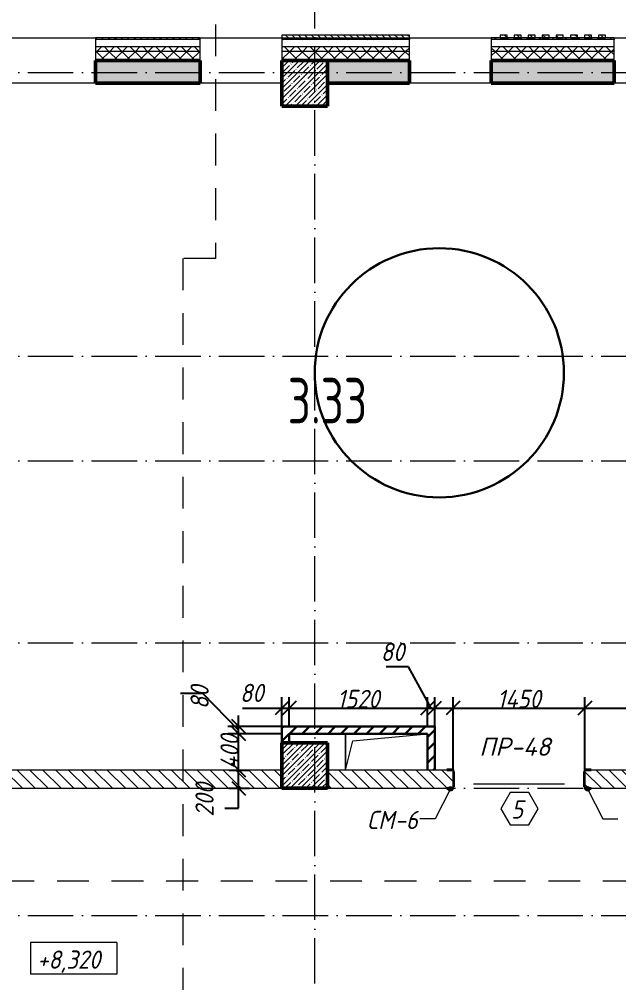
# Model space of a CAD drawing. Header units: millimetres. Extents: x -269418 to 201924, y -5890 to 98643.
# Drawn here: x 112713 to 119301, y 11262 to 21854 of the extents above; entities that cross this region are included whole.
import ezdxf

# ---------------------------------------------------------------- set-up
doc = ezdxf.new("R2010")
doc.units = ezdxf.units.MM
doc.linetypes.add('01 Штриховая _4 мм_', pattern=[600, 350, -250])
doc.linetypes.add('50_200_ШТРИХ_1Т_ш5_п1_п1_', pattern=[700, 500, -100, 0, -100])
for name, color, linetype, lineweight in [('1) ПГП Зеленый', 2, 'Continuous', 30), ('A-ANNO-DIMS', 7, 'Continuous', 9), ('A-AREA-IDEN', 7, 'Continuous', 9), ('A-DETL', 7, 'Continuous', 9), ('A-DOOR-IDEN', 7, 'Continuous', 9), ('A-FLOR', 7, 'Continuous', 9), ('A-GENM', 7, 'Continuous', 9), ('A-GENM-1', 7, 'Continuous', 25), ('A-GENM-IDEN', 7, 'Continuous', 9), ('A-WALL', 7, 'Continuous', 5), ('A-WALL-1', 7, 'Continuous', 9), ('A-WALL-3', 7, 'Continuous', 50), ('A-WALL-FNSH-1', 7, 'Continuous', 9), ('A-WALL-PATT-2', 7, 'Continuous', 5), ('G-ANNO-DIMS', 7, 'Continuous', 9), ('G-ANNO-SYMB-1', 7, '01 Штриховая _4 мм_', 9), ('I-WALL', 7, 'Continuous', 5), ('S-COLS', 7, 'Continuous', 9), ('S-COLS-1', 7, 'Continuous', 5), ('S-COLS-2', 7, 'Continuous', 50), ('Оси-1', 7, '50_200_ШТРИХ_1Т_ш5_п1_п1_', 9)]:
    doc.layers.add(name, color=color, linetype=linetype, lineweight=lineweight)
doc.layers.add('A-WALL-FNSH-2', color=7, linetype='Continuous', lineweight=13, true_color=0xce0000)
doc.layers.add('A-WALL-PATT-1', color=7, linetype='Continuous', lineweight=5, true_color=0xce0000)
doc.styles.add('ISOCPEUR_I_2', font='isocpeui.ttf', dxfattribs={"width": 0.9, "height": 200})
doc.styles.add('ISOCPEUR_I_4', font='isocpeui.ttf', dxfattribs={"height": 200})
doc.styles.add('СПДС', font='ГОСТ тип А.ttf', dxfattribs={"width": 0.9})
doc.dimstyles.new('ISO-2_0_0_9К_СРЕДНИЙ_1', dxfattribs={"dimscale": 304.8, "dimtxt": 199.196235, "dimasz": 0.492126, "dimexe": 0.393701, "dimexo": 0, "dimgap": 0, "dimtad": 1, "dimdec": 0, "dimzin": 0, "dimdsep": 46, "dimtxsty": 'ISOCPEUR_I_2', "dimblk1": 'OBLIQUE', "dimblk2": 'OBLIQUE', "dimsah": 1, "dimcen": 0.09, "dimdle": 0.393701, "dimazin": 0, "dimtfac": 1, "dimtdec": 4, "dimtix": 1, "dimtmove": 1, "dimatfit": 3, "dimfxl": 1, "dimtvp": 1, "dimtolj": 1, "dimtzin": 0, "dimarcsym": 2})
doc.dimstyles.new('ISO-2_0_0_9К_СРЕДНИЙ_2', dxfattribs={"dimscale": 304.8, "dimtxt": 199.196235, "dimasz": 0.492126, "dimexe": 0.393701, "dimexo": 0, "dimgap": 0, "dimtad": 1, "dimdec": 0, "dimzin": 0, "dimdsep": 46, "dimtxsty": 'ISOCPEUR_I_2', "dimblk1": 'OBLIQUE', "dimblk2": 'OBLIQUE', "dimsah": 1, "dimcen": 0.09, "dimdle": 0.393701, "dimazin": 0, "dimtfac": 1, "dimtdec": 4, "dimtix": 1, "dimtmove": 0, "dimatfit": 3, "dimfxl": 1, "dimtvp": 1, "dimtolj": 1, "dimtzin": 0, "dimarcsym": 2})
pattern_1 = [(135, (0, 0), (-35.35534, -35.35534), [])]
pattern_2 = [(45, (0, 0), (-70.71068, 70.71068), []), (135, (0, 0), (-70.71068, -70.71068), [])]
pattern_3 = [(45, (0, 0), (-70.71068, 70.71068), [])]
pattern_4 = [(135, (0, 0), (-70.71068, -70.71068), [])]

# ---------------------------------------------------------------- blocks, each defined once
blk = doc.blocks.new('AR_Отверстие прямоугольное _в плите_ - AR_Отверстие прямоугольное _в плите_-24527873-АР1_1_Кладочный план 3 этажа')
at = {"layer": 'A-GENM'}
for p, q in [((-450, 200), (-450, -200)), ((-450, -200), (-370, 120)), ((-370, 120), (450, 200)), ((450, -200), (450, 200))]:
    blk.add_line(p, q, dxfattribs=at)
blk = doc.blocks.new('Колонна_Несущая_Прямоугольное сечение - Вн_ЖБ_500х500-29565350-АР1_1_Кладочный план 3 этажа')
at = {"layer": 'S-COLS-1'}
h = blk.add_hatch(dxfattribs=at)
h.set_pattern_fill('FP_89', color=256, style=0, pattern_type=2)
h.set_pattern_definition([(45, (-115850, -13650), (-57.024626, 57.024626), []), (45, (-115792.975, -13650), (-57.024626, 57.024626), [100.806, -20.161, 3.353, -16.808])])
h.paths.add_polyline_path([(-250, -250), (250, -250), (250, 250), (-250, 250)], flags=0)
at = {"layer": 'S-COLS-2'}
for p, q in [((250, 250), (-250, 250)), ((-250, 250), (-250, -250)), ((250, -250), (250, 250)), ((-250, -250), (250, -250))]:
    blk.add_line(p, q, dxfattribs=at)
blk = doc.blocks.new('Колонна_Несущая_Прямоугольное сечение - Вн_ЖБ_500х500-29565351-АР1_1_Кладочный план 3 этажа')
at = {"layer": 'S-COLS-1'}
h = blk.add_hatch(dxfattribs=at)
h.set_pattern_fill('FP_90', color=256, style=0, pattern_type=2)
h.set_pattern_definition([(45, (-115850.45, -21150), (-57.024626, 57.024626), []), (45, (-115793.42, -21150), (-57.024626, 57.024626), [100.806, -20.161, 3.353, -16.808])])
h.paths.add_polyline_path([(-250, -250), (250, -250), (250, 250), (-250, 250), (-250, -198)], flags=0)
at = {"layer": 'S-COLS-2'}
for p, q in [((250, 250), (-250, 250)), ((-250, 250), (-250, -250)), ((250, -250), (250, 250)), ((-250, -250), (250, -250))]:
    blk.add_line(p, q, dxfattribs=at)
blk = doc.blocks.new('Фахверк_СКБ_Уголок_Тип 2 - СМ-6_200х2180 h-30007491-АР1_1_Кладочный план 3 этажа')
at = {"layer": 'A-GENM-1'}
for p, q in [((125, 156), (125, 81)), ((200, 156), (125, 156)), ((131, 81), (131, 150)), ((131, 150), (200, 150)), ((200, 150), (200, 156)), ((125, 81), (131, 81)), ((131, 19), (125, 19)), ((125, 19), (125, -56)), ((131, -50), (131, 19)), ((125, -56), (200, -56)), ((200, -50), (131, -50)), ((200, -56), (200, -50))]:
    blk.add_line(p, q, dxfattribs=at)
blk = doc.blocks.new('Стойка_Влож_Полоса боковая - Полоса-27101091-АР1_1_Кладочный план 3 этажа')
at = {"layer": 'A-GENM'}
for p, q in [((-5, 85), (0, 85)), ((-5, -85), (-5, 85)), ((0, 31), (0, -31)), ((0, -85), (-5, -85))]:
    blk.add_line(p, q, dxfattribs=at)
blk = doc.blocks.new('Высотные отметки - 9_5х3_5_h_-17668430-АР1_1_Кладочный план 3 этажа')
at = {"layer": 'G-ANNO-DIMS'}
for p, q in [((-4.75, 3.5), (-4.75, 0)), ((4.75, 3.5), (-4.75, 3.5)), ((4.75, 3.5), (4.75, 0)), ((4.75, 0), (-4.75, 0))]:
    blk.add_line(p, q, dxfattribs=at)
blk = doc.blocks.new('_Oblique')
at = {"color": 0, "linetype": 'ByBlock', "lineweight": -2}
blk.add_line((-0.5, -0.5), (0.5, 0.5), dxfattribs=at)
blk = doc.blocks.new('DIMBLOCK121-АР1_1_Кладочный план 3 этажа')
at = {"layer": 'A-ANNO-DIMS', "color": 0, "lineweight": -2, "transparency": 16777216}
for p, q in [((115600, 14083), (115600, 14402)), ((115680, 14083), (115680, 14402)), ((115168, 14282), (115600, 14282)), ((115480, 14282), (115800, 14282))]:
    blk.add_line(p, q, dxfattribs=at)
at = {"layer": 'Defpoints', "color": 0, "transparency": 16777216}
for p in [(115680, 14282), (115600, 14083), (115680, 14083)]:
    blk.add_point(p, dxfattribs=at)
at = {"layer": 'A-ANNO-DIMS', "color": 0, "lineweight": -2, "transparency": 16777216, "xscale": 150, "yscale": 150, "zscale": 150, "rotation": 180}
blk.add_blockref('_Oblique', (115600, 14282), dxfattribs=at)
at = {"layer": 'A-ANNO-DIMS', "color": 0, "lineweight": -2, "transparency": 16777216, "xscale": 150, "yscale": 150, "zscale": 150}
blk.add_blockref('_Oblique', (115680, 14282), dxfattribs=at)
at = {"layer": 'A-ANNO-DIMS', "color": 0, "transparency": 16777216, "insert": (115139, 14548), "char_height": 200, "width": 303.39, "attachment_point": 1, "line_spacing_factor": 1.149209, "style": 'ISOCPEUR_I_2'}
blk.add_mtext('\\A1;80', dxfattribs=at)
blk = doc.blocks.new('DIMBLOCK122-АР1_1_Кладочный план 3 этажа')
at = {"layer": 'A-ANNO-DIMS', "color": 0, "lineweight": -2, "transparency": 16777216}
for p, q in [((115680, 14083), (115680, 14402)), ((117200, 14083), (117200, 14402)), ((115560, 14282), (117320, 14282))]:
    blk.add_line(p, q, dxfattribs=at)
at = {"layer": 'Defpoints', "color": 0, "transparency": 16777216}
for p in [(117200, 14282), (115680, 14083), (117200, 14083)]:
    blk.add_point(p, dxfattribs=at)
at = {"layer": 'A-ANNO-DIMS', "color": 0, "lineweight": -2, "transparency": 16777216, "xscale": 150, "yscale": 150, "zscale": 150, "rotation": 180}
blk.add_blockref('_Oblique', (115680, 14282), dxfattribs=at)
at = {"layer": 'A-ANNO-DIMS', "color": 0, "lineweight": -2, "transparency": 16777216, "xscale": 150, "yscale": 150, "zscale": 150}
blk.add_blockref('_Oblique', (117200, 14282), dxfattribs=at)
at = {"layer": 'A-ANNO-DIMS', "color": 0, "transparency": 16777216, "insert": (116440, 14382), "char_height": 200, "width": 560.81, "attachment_point": 5, "style": 'ISOCPEUR_I_2'}
blk.add_mtext('\\A1;1520', dxfattribs=at)
blk = doc.blocks.new('DIMBLOCK123-АР1_1_Кладочный план 3 этажа')
at = {"layer": 'A-ANNO-DIMS', "color": 0, "lineweight": -2, "transparency": 16777216}
for p, q in [((116990, 14733), (116746, 14733)), ((117240, 14282), (116990, 14733)), ((117200, 14083), (117200, 14402)), ((117280, 14080), (117280, 14402)), ((117080, 14282), (117400, 14282))]:
    blk.add_line(p, q, dxfattribs=at)
at = {"layer": 'Defpoints', "color": 0, "transparency": 16777216}
for p in [(117280, 14282), (117200, 14083), (117280, 14080)]:
    blk.add_point(p, dxfattribs=at)
at = {"layer": 'A-ANNO-DIMS', "color": 0, "lineweight": -2, "transparency": 16777216, "xscale": 150, "yscale": 150, "zscale": 150, "rotation": 180}
blk.add_blockref('_Oblique', (117200, 14282), dxfattribs=at)
at = {"layer": 'A-ANNO-DIMS', "color": 0, "lineweight": -2, "transparency": 16777216, "xscale": 150, "yscale": 150, "zscale": 150}
blk.add_blockref('_Oblique', (117280, 14282), dxfattribs=at)
at = {"layer": 'A-ANNO-DIMS', "color": 0, "transparency": 16777216, "insert": (116686, 14999), "char_height": 200, "width": 303.39, "attachment_point": 1, "line_spacing_factor": 1.149209, "style": 'ISOCPEUR_I_2'}
blk.add_mtext('\\A1;80', dxfattribs=at)
blk = doc.blocks.new('AAR_СКБ_Марка_Двери_Перемычка и проем - Марка перемычки и проема-25306769-АР1_1_Кладочный план 3 этажа')
at = {"layer": 'A-DOOR-IDEN'}
for p, q in [((-5, 0), (5, 0)), ((-0.97, -0.98), (-1.99, -2.75)), ((1.07, -0.98), (-0.97, -0.98)), ((2.09, -2.75), (1.07, -0.98)), ((-1.99, -2.75), (-0.97, -4.51)), ((1.07, -4.51), (2.09, -2.75)), ((-0.97, -4.51), (1.07, -4.51))]:
    blk.add_line(p, q, dxfattribs=at)
blk = doc.blocks.new('DIMBLOCK146-АР1_1_Кладочный план 3 этажа')
at = {"layer": 'A-ANNO-DIMS', "color": 0, "lineweight": -2, "transparency": 16777216}
for p, q in [((115124, 13280), (115124, 13720)), ((115018, 13600), (115244, 13600)), ((115018, 13400), (115244, 13400)), ((115124, 13182), (115124, 13400)), ((114974, 13182), (115124, 13182))]:
    blk.add_line(p, q, dxfattribs=at)
at = {"layer": 'Defpoints', "color": 0, "transparency": 16777216}
for p in [(115018, 13600), (115124, 13600), (115018, 13400)]:
    blk.add_point(p, dxfattribs=at)
at = {"layer": 'A-ANNO-DIMS', "color": 0, "lineweight": -2, "transparency": 16777216, "xscale": 150, "yscale": 150, "zscale": 150}
for p, rotation in [((115124, 13600), 90), ((115124, 13400), 270)]:
    blk.add_blockref('_Oblique', p, dxfattribs=dict(at, rotation=rotation))
at = {"layer": 'A-ANNO-DIMS', "color": 0, "transparency": 16777216, "insert": (114649, 13088), "char_height": 200, "width": 455.09, "attachment_point": 1, "rotation": 90, "line_spacing_factor": 1.149209, "style": 'ISOCPEUR_I_2'}
blk.add_mtext('\\A1;200', dxfattribs=at)
blk = doc.blocks.new('DIMBLOCK147-АР1_1_Кладочный план 3 этажа')
at = {"layer": 'A-ANNO-DIMS', "color": 0, "lineweight": -2, "transparency": 16777216}
for p, q in [((115124, 13480), (115124, 14120)), ((115597, 14000), (115004, 14000)), ((115018, 13600), (115244, 13600))]:
    blk.add_line(p, q, dxfattribs=at)
at = {"layer": 'Defpoints', "color": 0, "transparency": 16777216}
for p in [(115124, 14000), (115597, 14000), (115018, 13600)]:
    blk.add_point(p, dxfattribs=at)
at = {"layer": 'A-ANNO-DIMS', "color": 0, "lineweight": -2, "transparency": 16777216, "xscale": 150, "yscale": 150, "zscale": 150}
for p, rotation in [((115124, 14000), 90), ((115124, 13600), 270)]:
    blk.add_blockref('_Oblique', p, dxfattribs=dict(at, rotation=rotation))
at = {"layer": 'A-ANNO-DIMS', "color": 0, "transparency": 16777216, "insert": (115024, 13800), "char_height": 200, "width": 473.47, "attachment_point": 5, "rotation": 90, "style": 'ISOCPEUR_I_2'}
blk.add_mtext('\\A1;400', dxfattribs=at)
blk = doc.blocks.new('DIMBLOCK148-АР1_1_Кладочный план 3 этажа')
at = {"layer": 'A-ANNO-DIMS', "color": 0, "lineweight": -2, "transparency": 16777216}
for p, q in [((114729, 14440), (114485, 14440)), ((115124, 14040), (114729, 14440)), ((115124, 13880), (115124, 14200)), ((115600, 14080), (115004, 14080)), ((115597, 14000), (115004, 14000))]:
    blk.add_line(p, q, dxfattribs=at)
at = {"layer": 'Defpoints', "color": 0, "transparency": 16777216}
for p in [(115124, 14080), (115597, 14000), (115600, 14080)]:
    blk.add_point(p, dxfattribs=at)
at = {"layer": 'A-ANNO-DIMS', "color": 0, "lineweight": -2, "transparency": 16777216, "xscale": 150, "yscale": 150, "zscale": 150}
for p, rotation in [((115124, 14080), 90), ((115124, 14000), 270)]:
    blk.add_blockref('_Oblique', p, dxfattribs=dict(at, rotation=rotation))
at = {"layer": 'A-ANNO-DIMS', "color": 0, "transparency": 16777216, "insert": (114595, 14270), "char_height": 200, "width": 303.39, "attachment_point": 1, "rotation": 90, "line_spacing_factor": 1.149209, "style": 'ISOCPEUR_I_2'}
blk.add_mtext('\\A1;80', dxfattribs=at)
blk = doc.blocks.new('DIMBLOCK461-АР1_1_Кладочный план 3 этажа')
at = {"layer": 'A-ANNO-DIMS', "color": 0, "lineweight": -2, "transparency": 16777216}
for p, q in [((117480, 13608), (117480, 14402)), ((118930, 13608), (118930, 14402)), ((117360, 14282), (119050, 14282))]:
    blk.add_line(p, q, dxfattribs=at)
at = {"layer": 'Defpoints', "color": 0, "transparency": 16777216}
for p in [(118930, 14282), (117480, 13608), (118930, 13608)]:
    blk.add_point(p, dxfattribs=at)
at = {"layer": 'A-ANNO-DIMS', "color": 0, "lineweight": -2, "transparency": 16777216, "xscale": 150, "yscale": 150, "zscale": 150, "rotation": 180}
blk.add_blockref('_Oblique', (117480, 14282), dxfattribs=at)
at = {"layer": 'A-ANNO-DIMS', "color": 0, "lineweight": -2, "transparency": 16777216, "xscale": 150, "yscale": 150, "zscale": 150}
blk.add_blockref('_Oblique', (118930, 14282), dxfattribs=at)
at = {"layer": 'A-ANNO-DIMS', "color": 0, "transparency": 16777216, "insert": (118205, 14382), "char_height": 200, "width": 579.2, "attachment_point": 5, "style": 'ISOCPEUR_I_2'}
blk.add_mtext('\\A1;1450', dxfattribs=at)
blk = doc.blocks.new('DIMBLOCK462-АР1_1_Кладочный план 3 этажа')
at = {"layer": 'A-ANNO-DIMS', "color": 0, "lineweight": -2, "transparency": 16777216}
for p, q in [((118930, 13608), (118930, 14402)), ((120930, 13900), (120930, 14402)), ((118810, 14282), (121050, 14282))]:
    blk.add_line(p, q, dxfattribs=at)
at = {"layer": 'Defpoints', "color": 0, "transparency": 16777216}
for p in [(120930, 14282), (120930, 13900), (118930, 13608)]:
    blk.add_point(p, dxfattribs=at)
at = {"layer": 'A-ANNO-DIMS', "color": 0, "lineweight": -2, "transparency": 16777216, "xscale": 150, "yscale": 150, "zscale": 150, "rotation": 180}
blk.add_blockref('_Oblique', (118930, 14282), dxfattribs=at)
at = {"layer": 'A-ANNO-DIMS', "color": 0, "lineweight": -2, "transparency": 16777216, "xscale": 150, "yscale": 150, "zscale": 150}
blk.add_blockref('_Oblique', (120930, 14282), dxfattribs=at)
at = {"layer": 'A-ANNO-DIMS', "color": 0, "transparency": 16777216, "insert": (119930, 14382), "char_height": 200, "width": 606.78, "attachment_point": 5, "style": 'ISOCPEUR_I_2'}
blk.add_mtext('\\A1;2000', dxfattribs=at)

msp = doc.modelspace()

# ---------------------------------------------------------------- hatches: boundary and pattern name
at = {"layer": '1) ПГП Зеленый'}
h = msp.add_hatch(dxfattribs=at)
h.set_pattern_fill('FP_5', color=256, style=0, pattern_type=2)
h.set_pattern_definition(pattern_3)
h.paths.add_polyline_path([(115680, 13900), (115680, 14080), (115600, 14080), (115600, 13900)], flags=0)
h = msp.add_hatch(dxfattribs=at)
h.set_pattern_fill('FP_5', color=256, style=0, pattern_type=2)
h.set_pattern_definition(pattern_3)
h.paths.add_polyline_path([(117280.4, 14000), (117280.4, 14080), (115680, 14080), (115680, 14000), (117200.4, 14000)], flags=0)
h = msp.add_hatch(dxfattribs=at)
h.set_pattern_fill('FP_5', color=256, style=0, pattern_type=2)
h.set_pattern_definition(pattern_3)
h.paths.add_polyline_path([(117280.4, 13600), (117280.4, 14000), (117200.4, 14000), (117200.4, 13600)], flags=0)
at = {"layer": 'A-GENM-IDEN'}
h = msp.add_hatch(color=256, dxfattribs=at)
edge = h.paths.add_edge_path(flags=0)
edge.add_arc((117451.4, 13394), 25, 0, 360)
h = msp.add_hatch(color=256, dxfattribs=at)
edge = h.paths.add_edge_path(flags=0)
edge.add_arc((118959.4, 13394), 25, 0, 360)
at = {"layer": 'A-WALL-PATT-1'}
h = msp.add_hatch(dxfattribs=at)
h.set_pattern_fill('FP_1', color=256, style=0, pattern_type=2)
h.set_pattern_definition(pattern_4)
h.paths.add_polyline_path([(111050, 13400), (115600, 13400), (115600, 13600), (111050, 13600)], flags=0)
h = msp.add_hatch(dxfattribs=at)
h.set_pattern_fill('FP_1', color=256, style=0, pattern_type=2)
h.set_pattern_definition(pattern_4)
h.paths.add_polyline_path([(120785.2, 13400), (120930, 13400), (120930, 13600), (118930.4, 13600), (118930.4, 13400), (120460, 13400)], flags=0)
h.paths.add_polyline_path([(116100, 13400), (117480.4, 13400), (117480.4, 13600), (116100, 13600)], flags=0)
at = {"layer": 'A-WALL-PATT-2'}
h = msp.add_hatch(dxfattribs=at)
h.set_pattern_fill('FP_3', color=256, style=0, pattern_type=2)
h.set_pattern_definition(pattern_1)
h.paths.add_polyline_path([(120785.2, 21630), (125330, 21630), (125330, 21650), (120150.2, 21650), (120150.2, 21630)], flags=0)
h.paths.add_polyline_path([(113550, 21630), (114700.4, 21630), (114700.4, 21650), (113550, 21650)], flags=0)
h.paths.add_polyline_path([(106849.8, 21630), (106850.4, 21630), (106849.8, 21650)], flags=0)
h.paths.add_polyline_path([(104650.2, 21630), (104650.2, 21650), (103450, 21650), (103450, 21630), (104539, 21630)], flags=0)
h.paths.add_polyline_path([(109050.4, 21630), (109050.4, 21650), (107750.4, 21650), (107750.4, 21630)], flags=0)
h.paths.add_polyline_path([(101150, 21630), (101150, 21650), (96590, 21650), (96590, 21630)], flags=0)
h = msp.add_hatch(dxfattribs=at)
h.set_pattern_fill('FP_3', color=256, style=0, pattern_type=2)
h.set_pattern_definition(pattern_1)
h.paths.add_polyline_path([(117000.2, 21630), (117000.2, 21650), (115600.4, 21650), (115600.4, 21630), (116723.7, 21630)], flags=0)
h.paths.add_polyline_path([(106849.8, 21630), (106849.8, 21650), (105550.2, 21650), (105550.2, 21630), (105892.9, 21630)], flags=0)
h = msp.add_hatch(dxfattribs=at)
h.set_pattern_fill('FP_3', color=256, style=0, pattern_type=2)
h.set_pattern_definition(pattern_1)
h.paths.add_polyline_path([(109950.4, 21630), (111249.8, 21630), (111249.8, 21650), (109950.4, 21650)], flags=0)
h.paths.add_polyline_path([(119250, 21630), (119250, 21650), (117900.4, 21650), (117900.4, 21630), (118077.5, 21630)], flags=0)
h = msp.add_hatch(dxfattribs=at)
h.set_pattern_fill('FP_3', color=256, style=0, pattern_type=2)
h.set_pattern_definition(pattern_1)
h.paths.add_polyline_path([(117000.4, 21650), (117000.4, 21680), (115600, 21680), (115600, 21650), (116723.7, 21650)], flags=0)
h = msp.add_hatch(dxfattribs=at)
h.set_pattern_fill('FP_3', color=256, style=0, pattern_type=2)
h.set_pattern_definition(pattern_1)
h.paths.add_polyline_path([(119077.5, 21650), (119154.5, 21650), (119154.5, 21680), (119077.5, 21680)], flags=0)
h.paths.add_polyline_path([(118076.5, 21650), (118076.5, 21680), (117999.5, 21680), (117999.5, 21650)], flags=0)
h.paths.add_polyline_path([(118692.5, 21650), (118692.5, 21680), (118615.5, 21680), (118615.5, 21650)], flags=0)
h.paths.add_polyline_path([(118153.5, 21650), (118230.5, 21650), (118230.5, 21680), (118153.5, 21680)], flags=0)
h.paths.add_polyline_path([(118846.5, 21650), (118846.5, 21680), (118769.5, 21680), (118769.5, 21650)], flags=0)
h.paths.add_polyline_path([(118307.5, 21650), (118384.5, 21650), (118384.5, 21680), (118307.5, 21680)], flags=0)
h.paths.add_polyline_path([(118923.5, 21650), (119000.5, 21650), (119000.5, 21680), (118923.5, 21680)], flags=0)
h.paths.add_polyline_path([(118461.5, 21650), (118538.5, 21650), (118538.5, 21680), (118461.5, 21680)], flags=0)
h = msp.add_hatch(dxfattribs=at)
h.set_pattern_fill('FP_2', color=256, style=0, pattern_type=2)
h.set_pattern_definition(pattern_2)
h.paths.add_polyline_path([(115600.4, 21500), (117000.2, 21500), (117000.2, 21550), (115600.4, 21550)], flags=0)
h.paths.add_polyline_path([(105892.9, 21500), (106849.8, 21500), (106849.8, 21550), (105550.2, 21550), (105550.2, 21500)], flags=0)
h.paths.add_polyline_path([(93290, 21500), (93310, 21500), (93310, 21550), (93290, 21550)], flags=0)
h = msp.add_hatch(dxfattribs=at)
h.set_pattern_fill('FP_2', color=256, style=0, pattern_type=2)
h.set_pattern_definition(pattern_2)
h.paths.add_polyline_path([(113550, 21500), (114700.4, 21500), (114700.4, 21550), (113550, 21550)], flags=0)
h.paths.add_polyline_path([(125230, 21500), (125230, 21550), (120150.2, 21550), (120150.2, 21500), (125180, 21500)], flags=0)
h.paths.add_polyline_path([(107750.4, 21500), (109050.4, 21500), (109050.4, 21550), (107750.4, 21550)], flags=0)
h.paths.add_polyline_path([(96590, 21500), (101150, 21500), (101150, 21550), (96590, 21550)], flags=0)
h.paths.add_polyline_path([(103450, 21500), (104650.2, 21500), (104650.2, 21550), (103450, 21550)], flags=0)
h = msp.add_hatch(dxfattribs=at)
h.set_pattern_fill('FP_2', color=256, style=0, pattern_type=2)
h.set_pattern_definition(pattern_2)
h.paths.add_polyline_path([(117900.4, 21500), (119250, 21500), (119250, 21550), (117900.4, 21550)], flags=0)
h.paths.add_polyline_path([(111249.8, 21500), (111249.8, 21550), (109950.4, 21550), (109950.4, 21500), (109954.4, 21500)], flags=0)
h = msp.add_hatch(dxfattribs=at)
h.set_pattern_fill('FP_2', color=256, style=0, pattern_type=2)
h.set_pattern_definition(pattern_2)
h.paths.add_polyline_path([(116723.7, 21400), (117000.2, 21400), (117000.2, 21500), (115600.4, 21500), (115600.4, 21400), (116100.4, 21400)], flags=0)
h.paths.add_polyline_path([(93290, 21400), (93310, 21400), (93310, 21500), (93290, 21500), (93290, 21420)], flags=0)
h.paths.add_polyline_path([(106050, 21400), (106849.8, 21400), (106849.8, 21500), (105550.2, 21500), (105550.2, 21400), (105892.9, 21400)], flags=0)
h = msp.add_hatch(dxfattribs=at)
h.set_pattern_fill('FP_2', color=256, style=0, pattern_type=2)
h.set_pattern_definition(pattern_2)
h.paths.add_polyline_path([(125180, 21400), (125180, 21500), (120150.2, 21500), (120150.2, 21400), (125080, 21400)], flags=0)
h.paths.add_polyline_path([(113550, 21400), (114700.4, 21400), (114700.4, 21500), (113550, 21500)], flags=0)
h.paths.add_polyline_path([(119250, 21400), (119250.2, 21400), (119250, 21500)], flags=0)
h.paths.add_polyline_path([(109050.4, 21400), (109050.4, 21500), (107750.4, 21500), (107750.4, 21400)], flags=0)
h.paths.add_polyline_path([(106849.8, 21400), (106850.4, 21400), (106849.8, 21500)], flags=0)
h.paths.add_polyline_path([(104539, 21400), (104581.2, 21400), (104581.2, 21406), (104650.2, 21406), (104650.2, 21500), (103450, 21500), (103450.5, 21406), (103519, 21405.7), (103519, 21400)], flags=0)
h.paths.add_polyline_path([(100580, 21400), (101081, 21400), (101081, 21406), (101150, 21406), (101150, 21500), (96590, 21500), (96590, 21400)], flags=0)
h = msp.add_hatch(dxfattribs=at)
h.set_pattern_fill('FP_4', color=256, style=0, pattern_type=2)
h.set_pattern_definition([(45, (0, 0), (-57.024626, 57.024626), []), (45, (57.025, 0), (-57.024626, 57.024626), [100.806, -20.161, 3.353, -16.808])])
h.paths.add_polyline_path([(117000.4, 21150), (117000.2, 21400), (116100.4, 21400), (116100.4, 21150), (116723.7, 21150)], flags=0)
h.paths.add_polyline_path([(113550, 21150), (114700.4, 21150), (114700.4, 21400), (113550, 21400)], flags=0)
h.paths.add_polyline_path([(121040, 21150), (121040, 21400), (120850, 21400), (120850, 21150)], flags=0)
h.paths.add_polyline_path([(119250.2, 21150), (119250, 21400), (117900.4, 21400), (117900.4, 21150), (118077.5, 21150)], flags=0)
h.paths.add_polyline_path([(110350, 21150), (110350, 21400), (109950.4, 21400), (109950.4, 21150), (109954.4, 21150)], flags=0)
h.paths.add_polyline_path([(111050, 21150), (111250, 21150), (111249.8, 21400), (111050, 21400), (111050, 21361.6)], flags=0)
h.paths.add_polyline_path([(106850.4, 21150), (106849.8, 21400), (106050, 21400), (106050, 21150)], flags=0)
h.paths.add_polyline_path([(109050.4, 21150), (109050.4, 21400), (107750.4, 21400), (107750.4, 21150)], flags=0)
h = msp.add_hatch(dxfattribs=at)
h.set_pattern_fill('FP_2', color=256, style=0, pattern_type=2)
h.set_pattern_definition(pattern_2)
h.paths.add_polyline_path([(118077.5, 21400), (119250, 21400), (119250, 21500), (117900.4, 21500), (117900.4, 21400)], flags=0)
h.paths.add_polyline_path([(109954.4, 21400), (111249.8, 21400), (111249.8, 21500), (109950.4, 21500), (109950.4, 21400)], flags=0)

# ---------------------------------------------------------------- linework, layer by layer
at = {"color": 1, "lineweight": 30}
msp.add_circle((117329.4, 17967.4), 1369.4, dxfattribs=at)
at = {"layer": '1) ПГП Зеленый'}
for p, q in [((115600, 14080), (115600, 13900)), ((117280.4, 14080), (115600, 14080)), ((115680, 13900), (115680, 14000)), ((115680, 14000), (117200.4, 14000)), ((117200, 14000), (117200, 13600)), ((117200.4, 14000), (117200.4, 13600)), ((117280.4, 13600), (117280.4, 14080))]:
    msp.add_line(p, q, dxfattribs=at)
at = {"layer": 'A-DETL'}
for p, q in [((114700.4, 21550), (113550, 21550)), ((117000.4, 21550), (115600.4, 21550)), ((119250.2, 21550), (117900.4, 21550))]:
    msp.add_line(p, q, dxfattribs=at)
at = {"layer": 'A-FLOR'}
msp.add_line((116300, 13600), (116300, 14000), dxfattribs=at)
at = {"layer": 'A-GENM-IDEN'}
for p, q in [((117451.4, 13394), (117282.8, 13064.1)), ((118959.4, 13394), (119125.2, 13064.1)), ((117282.8, 13064.1), (117114.2, 13064.1)), ((119125.2, 13064.1), (119291, 13064.1))]:
    msp.add_line(p, q, dxfattribs=at)
for centre in [(117451.4, 13394), (118959.4, 13394)]:
    msp.add_circle(centre, 25, dxfattribs=at)
at = {"layer": 'A-WALL'}
for p, q in [((114700.4, 21630), (113550, 21630)), ((117000.4, 21630), (115600.4, 21630)), ((117000.2, 21650), (117000.2, 21630)), ((119250.2, 21630), (117900.4, 21630)), ((119250, 21650), (119250, 21630)), ((114700.4, 21500), (113550, 21500)), ((117000.4, 21500), (115600.4, 21500)), ((119250.2, 21500), (117900.4, 21500))]:
    msp.add_line(p, q, dxfattribs=at)
at = {"layer": 'A-WALL-1'}
for p, q in [((111250, 21650), (113550, 21650)), ((113550, 21630), (113550, 21400)), ((114700.4, 21650), (115600, 21650)), ((114700.4, 21400), (114700.4, 21630)), ((115600.4, 21630), (115600.4, 21400)), ((117000.4, 21650), (117900.4, 21650)), ((117000.4, 21400), (117000.4, 21630)), ((117900.4, 21630), (117900.4, 21400)), ((119250.2, 21400), (119250.2, 21650)), ((119250.2, 21650), (120150.2, 21650))]:
    msp.add_line(p, q, dxfattribs=at)
at = {"layer": 'A-WALL-3'}
for p, q in [((113550, 21400), (113550, 21150)), ((114700.4, 21400), (113550, 21400)), ((114700.4, 21150), (114700.4, 21400)), ((117000.4, 21400), (116100.4, 21400)), ((117000.4, 21150), (117000.4, 21400)), ((119250.2, 21400), (117900.4, 21400)), ((117900.4, 21400), (117900.4, 21150)), ((119250.2, 21150), (119250.2, 21400)), ((113550, 21150), (114700.4, 21150)), ((116100.4, 21150), (117000.4, 21150)), ((117900.4, 21150), (119250.2, 21150))]:
    msp.add_line(p, q, dxfattribs=at)
at = {"layer": 'A-WALL-FNSH-1'}
for p, q in [((114700.4, 21650), (113550, 21650)), ((113550, 21650), (113550, 21630)), ((114700.4, 21630), (114700.4, 21650)), ((117000.4, 21680), (115600, 21680)), ((115600, 21680), (115600, 21650)), ((115600, 21650), (117000.4, 21650)), ((115600.4, 21650), (115600.4, 21630)), ((117000.4, 21630), (117000.4, 21680)), ((119250.2, 21650), (117900.4, 21650)), ((117900.4, 21650), (117900.4, 21630)), ((118076.5, 21680), (117999.5, 21680)), ((117999.5, 21680), (117999.5, 21650)), ((117999.5, 21650), (118076.5, 21650)), ((118076.5, 21650), (118076.5, 21680)), ((118230.5, 21680), (118153.5, 21680)), ((118153.5, 21680), (118153.5, 21650)), ((118153.5, 21650), (118230.5, 21650)), ((118230.5, 21650), (118230.5, 21680)), ((118384.5, 21680), (118307.5, 21680)), ((118307.5, 21680), (118307.5, 21650)), ((118307.5, 21650), (118384.5, 21650)), ((118384.5, 21650), (118384.5, 21680)), ((118538.5, 21680), (118461.5, 21680)), ((118461.5, 21680), (118461.5, 21650)), ((118461.5, 21650), (118538.5, 21650)), ((118538.5, 21650), (118538.5, 21680)), ((118692.5, 21680), (118615.5, 21680)), ((118615.5, 21680), (118615.5, 21650)), ((118615.5, 21650), (118692.5, 21650)), ((118692.5, 21650), (118692.5, 21680)), ((118846.5, 21680), (118769.5, 21680)), ((118769.5, 21680), (118769.5, 21650)), ((118769.5, 21650), (118846.5, 21650)), ((118846.5, 21650), (118846.5, 21680)), ((119000.5, 21680), (118923.5, 21680)), ((118923.5, 21680), (118923.5, 21650)), ((118923.5, 21650), (119000.5, 21650)), ((119000.5, 21650), (119000.5, 21680)), ((119154.5, 21680), (119077.5, 21680)), ((119077.5, 21680), (119077.5, 21650)), ((119077.5, 21650), (119154.5, 21650)), ((119154.5, 21650), (119154.5, 21680)), ((119250.2, 21630), (119250.2, 21650))]:
    msp.add_line(p, q, dxfattribs=at)
at = {"layer": 'A-WALL-FNSH-2'}
for p, q in [((115600, 13600), (111050, 13600)), ((117411.4, 13600), (116100, 13600)), ((120930, 13600), (118999.4, 13600)), ((117480.4, 13469), (117480.4, 13531)), ((118930.4, 13531), (118930.4, 13469)), ((111050, 13400), (115600, 13400)), ((116100, 13400), (117411.4, 13400)), ((118999.4, 13400), (120380, 13400))]:
    msp.add_line(p, q, dxfattribs=at)
at = {"layer": 'G-ANNO-SYMB-1'}
for p, q in [((114870.4, 22996.3), (114870.4, 19224.5)), ((114510, 19224.5), (114510, -4719)), ((114870.4, 19224.5), (114510, 19224.5)), ((42928.2, 12383.3), (126805, 12383.3))]:
    msp.add_line(p, q, dxfattribs=at)
at = {"layer": 'I-WALL'}
for p, q in [((113550, 21150), (111250, 21150)), ((115600.4, 21150), (114700.4, 21150)), ((117900.4, 21150), (117000.4, 21150)), ((120150, 21150), (119250.2, 21150))]:
    msp.add_line(p, q, dxfattribs=at)
at = {"layer": 'Оси-1'}
for p, q in [((115960, -4150), (115960, 28636.9)), ((-6210, 21270), (125951.6, 21270)), ((-6210, 18150), (125951.6, 18150)), ((-6210, 17000), (125951.6, 17000)), ((-6210, 15000), (125951.6, 15000)), ((-6210, 13400), (125951.6, 13400)), ((-6210, 12000), (125951.6, 12000))]:
    msp.add_line(p, q, dxfattribs=at)

# ---------------------------------------------------------------- block references
at = {"layer": 'A-DOOR-IDEN', "xscale": 99.99999999999993, "yscale": 99.99999999999993, "zscale": 99.99999999999993}
msp.add_blockref('AAR_СКБ_Марка_Двери_Перемычка и проем - Марка перемычки и проема-25306769-АР1_1_Кладочный план 3 этажа', (118205.4, 13449.5), dxfattribs=at)
at = {"layer": 'A-GENM'}
for name, p in [('AR_Отверстие прямоугольное _в плите_ - AR_Отверстие прямоугольное _в плите_-24527873-АР1_1_Кладочный план 3 этажа', (116750, 13800)), ('Стойка_Влож_Полоса боковая - Полоса-27101091-АР1_1_Кладочный план 3 этажа', (118924.4, 13500))]:
    msp.add_blockref(name, p, dxfattribs=at)
at = {"layer": 'A-GENM', "rotation": 180}
msp.add_blockref('Стойка_Влож_Полоса боковая - Полоса-27101091-АР1_1_Кладочный план 3 этажа', (117486.4, 13500), dxfattribs=at)
at = {"layer": 'A-GENM-1', "rotation": 180}
msp.add_blockref('Фахверк_СКБ_Уголок_Тип 2 - СМ-6_200х2180 h-30007491-АР1_1_Кладочный план 3 этажа', (117611.4, 13550), dxfattribs=at)
at = {"layer": 'A-GENM-1'}
msp.add_blockref('Фахверк_СКБ_Уголок_Тип 2 - СМ-6_200х2180 h-30007491-АР1_1_Кладочный план 3 этажа', (118799.4, 13450), dxfattribs=at)
at = {"layer": 'G-ANNO-DIMS', "xscale": 99.99999999999993, "yscale": 99.99999999999993, "zscale": 99.99999999999993}
msp.add_blockref('Высотные отметки - 9_5х3_5_h_-17668430-АР1_1_Кладочный план 3 этажа', (113311.9, 11354.9), dxfattribs=at)
at = {"layer": 'S-COLS'}
for name, p in [('Колонна_Несущая_Прямоугольное сечение - Вн_ЖБ_500х500-29565351-АР1_1_Кладочный план 3 этажа', (115850.4, 21150)), ('Колонна_Несущая_Прямоугольное сечение - Вн_ЖБ_500х500-29565350-АР1_1_Кладочный план 3 этажа', (115850, 13650))]:
    msp.add_blockref(name, p, dxfattribs=at)

# ---------------------------------------------------------------- texts
at = {"layer": 'A-AREA-IDEN', "insert": (115663.6, 17910.8), "char_height": 500, "width": 1327.594, "attachment_point": 1, "style": 'СПДС'}
msp.add_mtext('3.33', dxfattribs=at)
at = {"layer": 'A-DOOR-IDEN', "insert": (118119.3, 13266.9), "char_height": 200, "width": 158.734, "attachment_point": 1, "style": 'ISOCPEUR_I_2'}
msp.add_mtext('\\fISOCPEUR|b0|i1|c204|p34|;\\W.9;5', dxfattribs=at)
at = {"layer": 'A-GENM-IDEN', "char_height": 200, "attachment_point": 1}
for s, insert, width, style in [('ПР', (117768.6, 13956.2), 416.877, 'ISOCPEUR_I_4'), ('-48', (118112.6, 13956.2), 561.181, 'ISOCPEUR_I_4'), ('СМ', (116536.8, 13151.7), 367.975, 'ISOCPEUR_I_2'), ('-6', (116840.4, 13151.7), 317.468, 'ISOCPEUR_I_2')]:
    msp.add_mtext(s, dxfattribs=dict(at, insert=insert, width=width, style=style))
at = {"layer": 'G-ANNO-DIMS', "insert": (112911.4, 11616.2), "char_height": 200, "width": 841.377, "attachment_point": 1, "line_spacing_factor": 1.149209, "style": 'ISOCPEUR_I_2'}
msp.add_mtext('+8,320', dxfattribs=at)

# ---------------------------------------------------------------- dimensions: what is measured, and where the dimension line sits
at = {"layer": 'A-ANNO-DIMS'}
for base, p1, p2, override, picture, middle in [((117280.4, 14281.6), (117200.4, 14083), (117280.4, 14080), {"dimpost": '<>', "dimfxl": 80.058043}, 'DIMBLOCK123-АР1_1_Кладочный план 3 этажа', (116989.7, 14732.5)), ((115680, 14281.6), (115600, 14083), (115680, 14083), {"dimpost": '<>', "dimfxl": 80}, 'DIMBLOCK121-АР1_1_Кладочный план 3 этажа', (115290.2, 14409.6))]:
    dim = msp.add_linear_dim(base=base, p1=p1, p2=p2, dimstyle='ISO-2_0_0_9К_СРЕДНИЙ_1', override=override, dxfattribs=at)
    dim.commit()
    dim.dimension.update_dxf_attribs({"geometry": picture, "text_midpoint": middle, "dimtype": 160})
for base, p1, p2, override, picture, middle in [((115123.6, 14080), (115597, 14000), (115600, 14080), {"dimpost": '<>', "dimfxl": 80.058043}, 'DIMBLOCK148-АР1_1_Кладочный план 3 этажа', (114728.6, 14440.4)), ((115123.6, 13600), (115017.5, 13400), (115017.5, 13600), {"dimpost": '<>', "dimfxl": 200}, 'DIMBLOCK146-АР1_1_Кладочный план 3 этажа', (114995.6, 13182.1))]:
    dim = msp.add_linear_dim(base=base, p1=p1, p2=p2, angle=90, dimstyle='ISO-2_0_0_9К_СРЕДНИЙ_1', override=override, dxfattribs=at)
    dim.commit()
    dim.dimension.update_dxf_attribs({"geometry": picture, "text_midpoint": middle, "dimtype": 160, "text_rotation": 90})
for base, p1, p2, override, picture, middle in [((117200.4, 14281.6), (115680, 14083), (117200.4, 14083), {"dimpost": '<>', "dimfxl": 1520.448723}, 'DIMBLOCK122-АР1_1_Кладочный план 3 этажа', (116440.2, 14381.6)), ((118930.4, 14281.6), (117480.4, 13608), (118930.4, 13608), {"dimpost": '<>', "dimfxl": 1450}, 'DIMBLOCK461-АР1_1_Кладочный план 3 этажа', (118205.4, 14381.6)), ((120930, 14281.6), (118930.4, 13608), (120930, 13900), {"dimpost": '<>', "dimfxl": 2020.759615}, 'DIMBLOCK462-АР1_1_Кладочный план 3 этажа', (119930.2, 14381.6))]:
    dim = msp.add_linear_dim(base=base, p1=p1, p2=p2, dimstyle='ISO-2_0_0_9К_СРЕДНИЙ_2', override=override, dxfattribs=at)
    dim.commit()
    dim.dimension.update_dxf_attribs({"geometry": picture, "text_midpoint": middle})
dim = msp.add_linear_dim(base=(115123.6, 14000), p1=(115017.5, 13600), p2=(115597, 14000), angle=90, dimstyle='ISO-2_0_0_9К_СРЕДНИЙ_2', override={"dimpost": '<>', "dimfxl": 704.087336}, dxfattribs=at)
dim.commit()
dim.dimension.update_dxf_attribs({"geometry": 'DIMBLOCK147-АР1_1_Кладочный план 3 этажа', "text_midpoint": (115023.6, 13800)})

doc.saveas('drawing.dxf')
